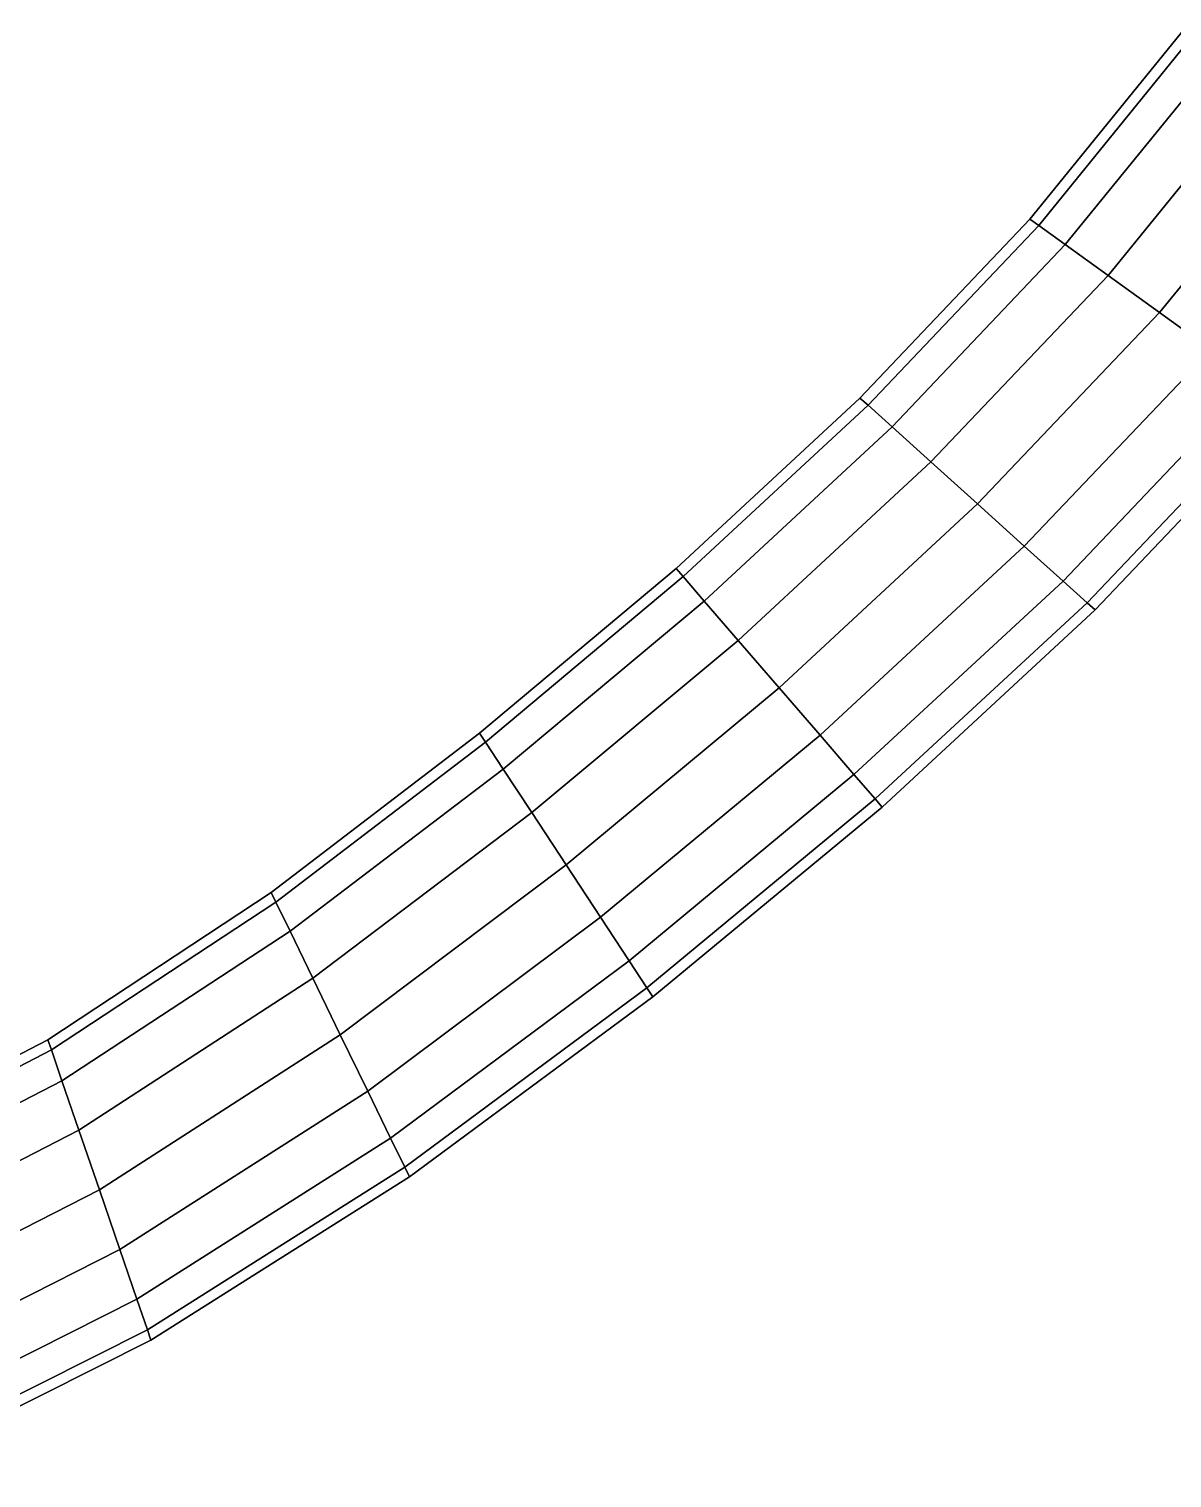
# Model space of a CAD drawing. Extents: x -69847 to 69397, y -182924 to 65597.
# Drawn here: x -25111 to -9823, y -71981 to -52590 of the extents above; entities that cross this region are included whole.
import ezdxf

# ---------------------------------------------------------------- set-up
doc = ezdxf.new("R2010")
doc.units = 0

msp = doc.modelspace()

# ---------------------------------------------------------------- linework, layer by layer
for points in [[(-11605.082031, -55219.144531, 193132.53125), (-9531.144531, -52666.015625, 193132.53125), (-9657.628906, -52589.941406, 194021.203125), (-11723.323242, -55133.902344, 194021.203125)], [(-11723.323242, -55133.902344, 194021.203125), (-9657.628906, -52589.941406, 194021.203125), (-9531.144531, -52666.015625, 194909.875), (-11605.082031, -55219.144531, 194909.875)], [(-11250.360352, -55474.878906, 192396.203125), (-9151.693359, -52894.242188, 192396.203125), (-9531.144531, -52666.015625, 193132.53125), (-11605.082031, -55219.144531, 193132.53125)], [(-11605.082031, -55219.144531, 194909.875), (-9531.144531, -52666.015625, 194909.875), (-9151.693359, -52894.242188, 195646.203125), (-11250.361328, -55474.878906, 195646.203125)], [(-9151.693359, -52894.242188, 195646.203125), (-8540.356445, -53261.941406, 196103.234375), (-10678.865234, -55886.890625, 196103.234375), (-11250.361328, -55474.878906, 195646.203125)], [(-10678.864258, -55886.890625, 191939.171875), (-8540.355469, -53261.941406, 191939.171875), (-9151.693359, -52894.242188, 192396.203125), (-11250.360352, -55474.878906, 192396.203125)], [(-8540.356445, -53261.941406, 196103.234375), (-7802.535156, -53705.714844, 196255.578125), (-9989.128906, -56384.152344, 196255.578125), (-10678.865234, -55886.890625, 196103.234375)], [(-9989.128906, -56384.152344, 191786.828125), (-7802.53418, -53705.714844, 191786.828125), (-8540.355469, -53261.941406, 191939.171875), (-10678.864258, -55886.890625, 191939.171875)], [(-7802.535156, -53705.714844, 196255.578125), (-7064.713379, -54149.488281, 196103.234375), (-9299.392578, -56881.410156, 196103.234375), (-9989.128906, -56384.152344, 196255.578125)], [(-9299.392578, -56881.410156, 191939.171875), (-7064.712891, -54149.488281, 191939.171875), (-7802.53418, -53705.714844, 191786.828125), (-9989.128906, -56384.152344, 191786.828125)], [(-13889.275391, -57625.246094, 193132.53125), (-11605.082031, -55219.144531, 193132.53125), (-11723.323242, -55133.902344, 194021.203125), (-13996.488281, -57528.574219, 194021.203125)], [(-13996.488281, -57528.574219, 194021.203125), (-11723.323242, -55133.902344, 194021.203125), (-11605.082031, -55219.144531, 194909.875), (-13889.275391, -57625.246094, 194909.875)], [(-13567.636719, -57915.261719, 192396.203125), (-11250.360352, -55474.878906, 192396.203125), (-11605.082031, -55219.144531, 193132.53125), (-13889.275391, -57625.246094, 193132.53125)], [(-13889.275391, -57625.246094, 194909.875), (-11605.082031, -55219.144531, 194909.875), (-11250.361328, -55474.878906, 195646.203125), (-13567.637695, -57915.261719, 195646.203125)], [(-11250.361328, -55474.878906, 195646.203125), (-10678.865234, -55886.890625, 196103.234375), (-13049.442383, -58382.507813, 196103.234375), (-13567.637695, -57915.261719, 195646.203125)], [(-13049.441406, -58382.507813, 191939.171875), (-10678.864258, -55886.890625, 191939.171875), (-11250.360352, -55474.878906, 192396.203125), (-13567.636719, -57915.261719, 192396.203125)], [(-10678.865234, -55886.890625, 196103.234375), (-9989.128906, -56384.152344, 196255.578125), (-12424.03418, -58946.421875, 196255.578125), (-13049.442383, -58382.507813, 196103.234375)], [(-12424.033203, -58946.421875, 191786.828125), (-9989.128906, -56384.152344, 191786.828125), (-10678.864258, -55886.890625, 191939.171875), (-13049.441406, -58382.507813, 191939.171875)], [(-9989.128906, -56384.152344, 196255.578125), (-9299.392578, -56881.410156, 196103.234375), (-11798.625, -59510.339844, 196103.234375), (-12424.03418, -58946.421875, 196255.578125)], [(-11798.625977, -59510.339844, 191939.171875), (-9299.392578, -56881.410156, 191939.171875), (-9989.128906, -56384.152344, 191786.828125), (-12424.033203, -58946.421875, 191786.828125)], [(-11280.429688, -59977.585938, 192396.203125), (-8727.896484, -57293.425781, 192396.203125), (-9299.392578, -56881.410156, 191939.171875), (-11798.625977, -59510.339844, 191939.171875)], [(-9299.392578, -56881.410156, 196103.234375), (-8727.896484, -57293.425781, 195646.203125), (-11280.429688, -59977.585938, 195646.203125), (-11798.625, -59510.339844, 196103.234375)], [(-8373.175781, -57549.160156, 193132.53125), (-8727.896484, -57293.425781, 192396.203125), (-11280.429688, -59977.585938, 192396.203125), (-10958.791992, -60267.597656, 193132.53125)], [(-8727.896484, -57293.425781, 195646.203125), (-8373.175781, -57549.160156, 194909.875), (-10958.791992, -60267.597656, 194909.875), (-11280.429688, -59977.585938, 195646.203125)], [(-16363.025391, -59918.308594, 193132.53125), (-13889.275391, -57625.246094, 193132.53125), (-13996.488281, -57528.574219, 194021.203125), (-16456.976563, -59809.460938, 194021.203125)], [(-16456.976563, -59809.460938, 194021.203125), (-13996.488281, -57528.574219, 194021.203125), (-13889.275391, -57625.246094, 194909.875), (-16363.025391, -59918.308594, 194909.875)], [(-8254.93457, -57634.402344, 194021.203125), (-8373.175781, -57549.160156, 193132.53125), (-10958.791992, -60267.597656, 193132.53125), (-10851.579102, -60364.269531, 194021.203125)], [(-8373.175781, -57549.160156, 194909.875), (-8254.93457, -57634.402344, 194021.203125), (-10851.579102, -60364.269531, 194021.203125), (-10958.791992, -60267.597656, 194909.875)], [(-16081.175781, -60244.847656, 192396.203125), (-13567.636719, -57915.261719, 192396.203125), (-13889.275391, -57625.246094, 193132.53125), (-16363.025391, -59918.308594, 193132.53125)], [(-16363.025391, -59918.308594, 194909.875), (-13889.275391, -57625.246094, 194909.875), (-13567.637695, -57915.261719, 195646.203125), (-16081.175781, -60244.847656, 195646.203125)], [(-13567.637695, -57915.261719, 195646.203125), (-13049.442383, -58382.507813, 196103.234375), (-15627.083984, -60770.9375, 196103.234375), (-16081.175781, -60244.847656, 195646.203125)], [(-15627.083984, -60770.9375, 191939.171875), (-13049.441406, -58382.507813, 191939.171875), (-13567.636719, -57915.261719, 192396.203125), (-16081.175781, -60244.847656, 192396.203125)], [(-13049.442383, -58382.507813, 196103.234375), (-12424.03418, -58946.421875, 196255.578125), (-15079.041992, -61405.875, 196255.578125), (-15627.083984, -60770.9375, 196103.234375)], [(-15079.042969, -61405.875, 191786.828125), (-12424.033203, -58946.421875, 191786.828125), (-13049.441406, -58382.507813, 191939.171875), (-15627.083984, -60770.9375, 191939.171875)], [(-14531.000977, -62040.8125, 191939.171875), (-11798.625977, -59510.339844, 191939.171875), (-12424.033203, -58946.421875, 191786.828125), (-15079.042969, -61405.875, 191786.828125)], [(-12424.03418, -58946.421875, 196255.578125), (-11798.625, -59510.339844, 196103.234375), (-14531, -62040.8125, 196103.234375), (-15079.041992, -61405.875, 196255.578125)], [(-14076.90918, -62566.902344, 192396.203125), (-11280.429688, -59977.585938, 192396.203125), (-11798.625977, -59510.339844, 191939.171875), (-14531.000977, -62040.8125, 191939.171875)], [(-11798.625, -59510.339844, 196103.234375), (-11280.429688, -59977.585938, 195646.203125), (-14076.908203, -62566.902344, 195646.203125), (-14531, -62040.8125, 196103.234375)], [(-19005.632813, -62132.316406, 193132.53125), (-16363.025391, -59918.308594, 193132.53125), (-16456.976563, -59809.460938, 194021.203125), (-19084.632813, -62012.054688, 194021.203125)], [(-19084.632813, -62012.054688, 194021.203125), (-16456.976563, -59809.460938, 194021.203125), (-16363.025391, -59918.308594, 194909.875), (-19005.632813, -62132.316406, 194909.875)], [(-18768.628906, -62493.09375, 192396.203125), (-16081.175781, -60244.847656, 192396.203125), (-16363.025391, -59918.308594, 193132.53125), (-19005.632813, -62132.316406, 193132.53125)], [(-19005.632813, -62132.316406, 194909.875), (-16363.025391, -59918.308594, 194909.875), (-16081.175781, -60244.847656, 195646.203125), (-18768.628906, -62493.09375, 195646.203125)], [(-10958.791992, -60267.597656, 193132.53125), (-11280.429688, -59977.585938, 192396.203125), (-14076.90918, -62566.902344, 192396.203125), (-13795.05957, -62893.441406, 193132.53125)], [(-11280.429688, -59977.585938, 195646.203125), (-10958.791992, -60267.597656, 194909.875), (-13795.058594, -62893.441406, 194909.875), (-14076.908203, -62566.902344, 195646.203125)], [(-16081.175781, -60244.847656, 195646.203125), (-15627.083984, -60770.9375, 196103.234375), (-18386.789063, -63074.34375, 196103.234375), (-18768.628906, -62493.09375, 195646.203125)], [(-18386.789063, -63074.34375, 191939.171875), (-15627.083984, -60770.9375, 191939.171875), (-16081.175781, -60244.847656, 192396.203125), (-18768.628906, -62493.09375, 192396.203125)], [(-10851.579102, -60364.269531, 194021.203125), (-10958.791992, -60267.597656, 193132.53125), (-13795.05957, -62893.441406, 193132.53125), (-13701.109375, -63002.289063, 194021.203125)], [(-10958.791992, -60267.597656, 194909.875), (-10851.579102, -60364.269531, 194021.203125), (-13701.109375, -63002.289063, 194021.203125), (-13795.058594, -62893.441406, 194909.875)], [(-15627.083984, -60770.9375, 196103.234375), (-15079.041992, -61405.875, 196255.578125), (-17925.947266, -63775.855469, 196255.578125), (-18386.789063, -63074.34375, 196103.234375)], [(-17925.947266, -63775.855469, 191786.828125), (-15079.042969, -61405.875, 191786.828125), (-15627.083984, -60770.9375, 191939.171875), (-18386.789063, -63074.34375, 191939.171875)], [(-15079.041992, -61405.875, 196255.578125), (-14531, -62040.8125, 196103.234375), (-17465.105469, -64477.367188, 196103.234375), (-17925.947266, -63775.855469, 196255.578125)], [(-17465.107422, -64477.367188, 191939.171875), (-14531.000977, -62040.8125, 191939.171875), (-15079.042969, -61405.875, 191786.828125), (-17925.947266, -63775.855469, 191786.828125)], [(-21808.486328, -64275.449219, 193132.53125), (-19005.632813, -62132.316406, 193132.53125), (-19084.632813, -62012.054688, 194021.203125), (-21871.496094, -64145.765625, 194021.203125)], [(-21871.496094, -64145.765625, 194021.203125), (-19084.632813, -62012.054688, 194021.203125), (-19005.632813, -62132.316406, 194909.875), (-21808.486328, -64275.449219, 194909.875)], [(-17083.267578, -65058.617188, 192396.203125), (-14076.90918, -62566.902344, 192396.203125), (-14531.000977, -62040.8125, 191939.171875), (-17465.107422, -64477.367188, 191939.171875)], [(-14531, -62040.8125, 196103.234375), (-14076.908203, -62566.902344, 195646.203125), (-17083.265625, -65058.617188, 195646.203125), (-17465.105469, -64477.367188, 196103.234375)], [(-21619.455078, -64664.5, 192396.203125), (-18768.628906, -62493.09375, 192396.203125), (-19005.632813, -62132.316406, 193132.53125), (-21808.486328, -64275.449219, 193132.53125)], [(-21808.486328, -64275.449219, 194909.875), (-19005.632813, -62132.316406, 194909.875), (-18768.628906, -62493.09375, 195646.203125), (-21619.455078, -64664.5, 195646.203125)], [(-18768.628906, -62493.09375, 195646.203125), (-18386.789063, -63074.34375, 196103.234375), (-21314.90625, -65291.300781, 196103.234375), (-21619.455078, -64664.5, 195646.203125)], [(-21314.90625, -65291.300781, 191939.171875), (-18386.789063, -63074.34375, 191939.171875), (-18768.628906, -62493.09375, 192396.203125), (-21619.455078, -64664.5, 192396.203125)], [(-13795.05957, -62893.441406, 193132.53125), (-14076.90918, -62566.902344, 192396.203125), (-17083.267578, -65058.617188, 192396.203125), (-16846.263672, -65419.398438, 193132.53125)], [(-14076.908203, -62566.902344, 195646.203125), (-13795.058594, -62893.441406, 194909.875), (-16846.261719, -65419.398438, 194909.875), (-17083.265625, -65058.617188, 195646.203125)], [(-13701.109375, -63002.289063, 194021.203125), (-13795.05957, -62893.441406, 193132.53125), (-16846.263672, -65419.398438, 193132.53125), (-16767.261719, -65539.65625, 194021.203125)], [(-13795.058594, -62893.441406, 194909.875), (-13701.109375, -63002.289063, 194021.203125), (-16767.261719, -65539.65625, 194021.203125), (-16846.261719, -65419.398438, 194909.875)], [(-18386.789063, -63074.34375, 196103.234375), (-17925.947266, -63775.855469, 196255.578125), (-20947.34375, -66047.789063, 196255.578125), (-21314.90625, -65291.300781, 196103.234375)], [(-20947.345703, -66047.789063, 191786.828125), (-17925.947266, -63775.855469, 191786.828125), (-18386.789063, -63074.34375, 191939.171875), (-21314.90625, -65291.300781, 191939.171875)], [(-20579.785156, -66804.273438, 191939.171875), (-17465.107422, -64477.367188, 191939.171875), (-17925.947266, -63775.855469, 191786.828125), (-20947.345703, -66047.789063, 191786.828125)], [(-17925.947266, -63775.855469, 196255.578125), (-17465.105469, -64477.367188, 196103.234375), (-20579.783203, -66804.273438, 196103.234375), (-20947.34375, -66047.789063, 196255.578125)], [(-24811.339844, -66252.632813, 193132.53125), (-21808.486328, -64275.449219, 193132.53125), (-21871.496094, -64145.765625, 194021.203125), (-24858.335938, -66115.601563, 194021.203125)], [(-24858.335938, -66115.601563, 194021.203125), (-21871.496094, -64145.765625, 194021.203125), (-21808.486328, -64275.449219, 194909.875), (-24811.339844, -66252.632813, 194909.875)], [(-24670.347656, -66663.726563, 192396.203125), (-21619.455078, -64664.5, 192396.203125), (-21808.486328, -64275.449219, 193132.53125), (-24811.339844, -66252.632813, 193132.53125)], [(-24811.339844, -66252.632813, 194909.875), (-21808.486328, -64275.449219, 194909.875), (-21619.455078, -64664.5, 195646.203125), (-24670.347656, -66663.726563, 195646.203125)], [(-20275.234375, -67431.078125, 192396.203125), (-17083.267578, -65058.617188, 192396.203125), (-17465.107422, -64477.367188, 191939.171875), (-20579.785156, -66804.273438, 191939.171875)], [(-17465.105469, -64477.367188, 196103.234375), (-17083.265625, -65058.617188, 195646.203125), (-20275.232422, -67431.078125, 195646.203125), (-20579.783203, -66804.273438, 196103.234375)], [(-21619.455078, -64664.5, 195646.203125), (-21314.90625, -65291.300781, 196103.234375), (-24443.193359, -67326.046875, 196103.234375), (-24670.347656, -66663.726563, 195646.203125)], [(-24443.193359, -67326.046875, 191939.171875), (-21314.90625, -65291.300781, 191939.171875), (-21619.455078, -64664.5, 192396.203125), (-24670.347656, -66663.726563, 192396.203125)], [(-16846.263672, -65419.398438, 193132.53125), (-17083.267578, -65058.617188, 192396.203125), (-20275.234375, -67431.078125, 192396.203125), (-20086.203125, -67820.125, 193132.53125)], [(-17083.265625, -65058.617188, 195646.203125), (-16846.261719, -65419.398438, 194909.875), (-20086.203125, -67820.125, 194909.875), (-20275.232422, -67431.078125, 195646.203125)], [(-21314.90625, -65291.300781, 196103.234375), (-20947.34375, -66047.789063, 196255.578125), (-24169.042969, -68125.40625, 196255.578125), (-24443.193359, -67326.046875, 196103.234375)], [(-24169.042969, -68125.40625, 191786.828125), (-20947.345703, -66047.789063, 191786.828125), (-21314.90625, -65291.300781, 191939.171875), (-24443.193359, -67326.046875, 191939.171875)], [(-16767.261719, -65539.65625, 194021.203125), (-16846.263672, -65419.398438, 193132.53125), (-20086.203125, -67820.125, 193132.53125), (-20023.191406, -67949.8125, 194021.203125)], [(-16846.261719, -65419.398438, 194909.875), (-16767.261719, -65539.65625, 194021.203125), (-20023.191406, -67949.8125, 194021.203125), (-20086.203125, -67820.125, 194909.875)], [(-28066.033203, -67942.992188, 193132.53125), (-24811.339844, -66252.632813, 193132.53125), (-24858.335938, -66115.601563, 194021.203125), (-28098.109375, -67800.484375, 194021.203125)], [(-28098.109375, -67800.484375, 194021.203125), (-24858.335938, -66115.601563, 194021.203125), (-24811.339844, -66252.632813, 194909.875), (-28066.033203, -67942.992188, 194909.875)], [(-20947.34375, -66047.789063, 196255.578125), (-20579.783203, -66804.273438, 196103.234375), (-23894.892578, -68924.757813, 196103.234375), (-24169.042969, -68125.40625, 196255.578125)], [(-23894.892578, -68924.757813, 191939.171875), (-20579.785156, -66804.273438, 191939.171875), (-20947.345703, -66047.789063, 191786.828125), (-24169.042969, -68125.40625, 191786.828125)], [(-27969.804688, -68370.492188, 192396.203125), (-24670.347656, -66663.726563, 192396.203125), (-24811.339844, -66252.632813, 193132.53125), (-28066.033203, -67942.992188, 193132.53125)], [(-28066.033203, -67942.992188, 194909.875), (-24811.339844, -66252.632813, 194909.875), (-24670.347656, -66663.726563, 195646.203125), (-27969.804688, -68370.492188, 195646.203125)], [(-24670.347656, -66663.726563, 195646.203125), (-24443.193359, -67326.046875, 196103.234375), (-27814.767578, -69059.25, 196103.234375), (-27969.804688, -68370.492188, 195646.203125)], [(-27814.767578, -69059.25, 191939.171875), (-24443.193359, -67326.046875, 191939.171875), (-24670.347656, -66663.726563, 192396.203125), (-27969.804688, -68370.492188, 192396.203125)], [(-20579.783203, -66804.273438, 196103.234375), (-20275.232422, -67431.078125, 195646.203125), (-23667.738281, -69587.078125, 195646.203125), (-23894.892578, -68924.757813, 196103.234375)], [(-23667.738281, -69587.078125, 192396.203125), (-20275.234375, -67431.078125, 192396.203125), (-20579.785156, -66804.273438, 191939.171875), (-23894.892578, -68924.757813, 191939.171875)], [(-24443.193359, -67326.046875, 196103.234375), (-24169.042969, -68125.40625, 196255.578125), (-27627.654297, -69890.507813, 196255.578125), (-27814.767578, -69059.25, 196103.234375)], [(-27627.654297, -69890.507813, 191786.828125), (-24169.042969, -68125.40625, 191786.828125), (-24443.193359, -67326.046875, 191939.171875), (-27814.767578, -69059.25, 191939.171875)], [(-20086.203125, -67820.125, 193132.53125), (-20275.234375, -67431.078125, 192396.203125), (-23667.738281, -69587.078125, 192396.203125), (-23526.746094, -69998.171875, 193132.53125)], [(-20275.232422, -67431.078125, 195646.203125), (-20086.203125, -67820.125, 194909.875), (-23526.746094, -69998.171875, 194909.875), (-23667.738281, -69587.078125, 195646.203125)], [(-20023.191406, -67949.8125, 194021.203125), (-20086.203125, -67820.125, 193132.53125), (-23526.746094, -69998.171875, 193132.53125), (-23479.75, -70135.203125, 194021.203125)], [(-20086.203125, -67820.125, 194909.875), (-20023.191406, -67949.8125, 194021.203125), (-23479.75, -70135.203125, 194021.203125), (-23526.746094, -69998.171875, 194909.875)], [(-24169.042969, -68125.40625, 196255.578125), (-23894.892578, -68924.757813, 196103.234375), (-27440.542969, -70721.765625, 196103.234375), (-27627.654297, -69890.507813, 196255.578125)], [(-27440.542969, -70721.765625, 191939.171875), (-23894.892578, -68924.757813, 191939.171875), (-24169.042969, -68125.40625, 191786.828125), (-27627.654297, -69890.507813, 191786.828125)], [(-23894.892578, -68924.757813, 196103.234375), (-23667.738281, -69587.078125, 195646.203125), (-27285.505859, -71410.523438, 195646.203125), (-27440.542969, -70721.765625, 196103.234375)], [(-27285.505859, -71410.523438, 192396.203125), (-23667.738281, -69587.078125, 192396.203125), (-23894.892578, -68924.757813, 191939.171875), (-27440.542969, -70721.765625, 191939.171875)], [(-23526.746094, -69998.171875, 193132.53125), (-23667.738281, -69587.078125, 192396.203125), (-27285.505859, -71410.523438, 192396.203125), (-27189.277344, -71838.03125, 193132.53125)], [(-23667.738281, -69587.078125, 195646.203125), (-23526.746094, -69998.171875, 194909.875), (-27189.277344, -71838.03125, 194909.875), (-27285.505859, -71410.523438, 195646.203125)], [(-23479.75, -70135.203125, 194021.203125), (-23526.746094, -69998.171875, 193132.53125), (-27189.277344, -71838.03125, 193132.53125), (-27157.199219, -71980.53125, 194021.203125)], [(-23526.746094, -69998.171875, 194909.875), (-23479.75, -70135.203125, 194021.203125), (-27157.199219, -71980.53125, 194021.203125), (-27189.277344, -71838.03125, 194909.875)]]:
    msp.add_3dface(points)

doc.saveas('drawing.dxf')
